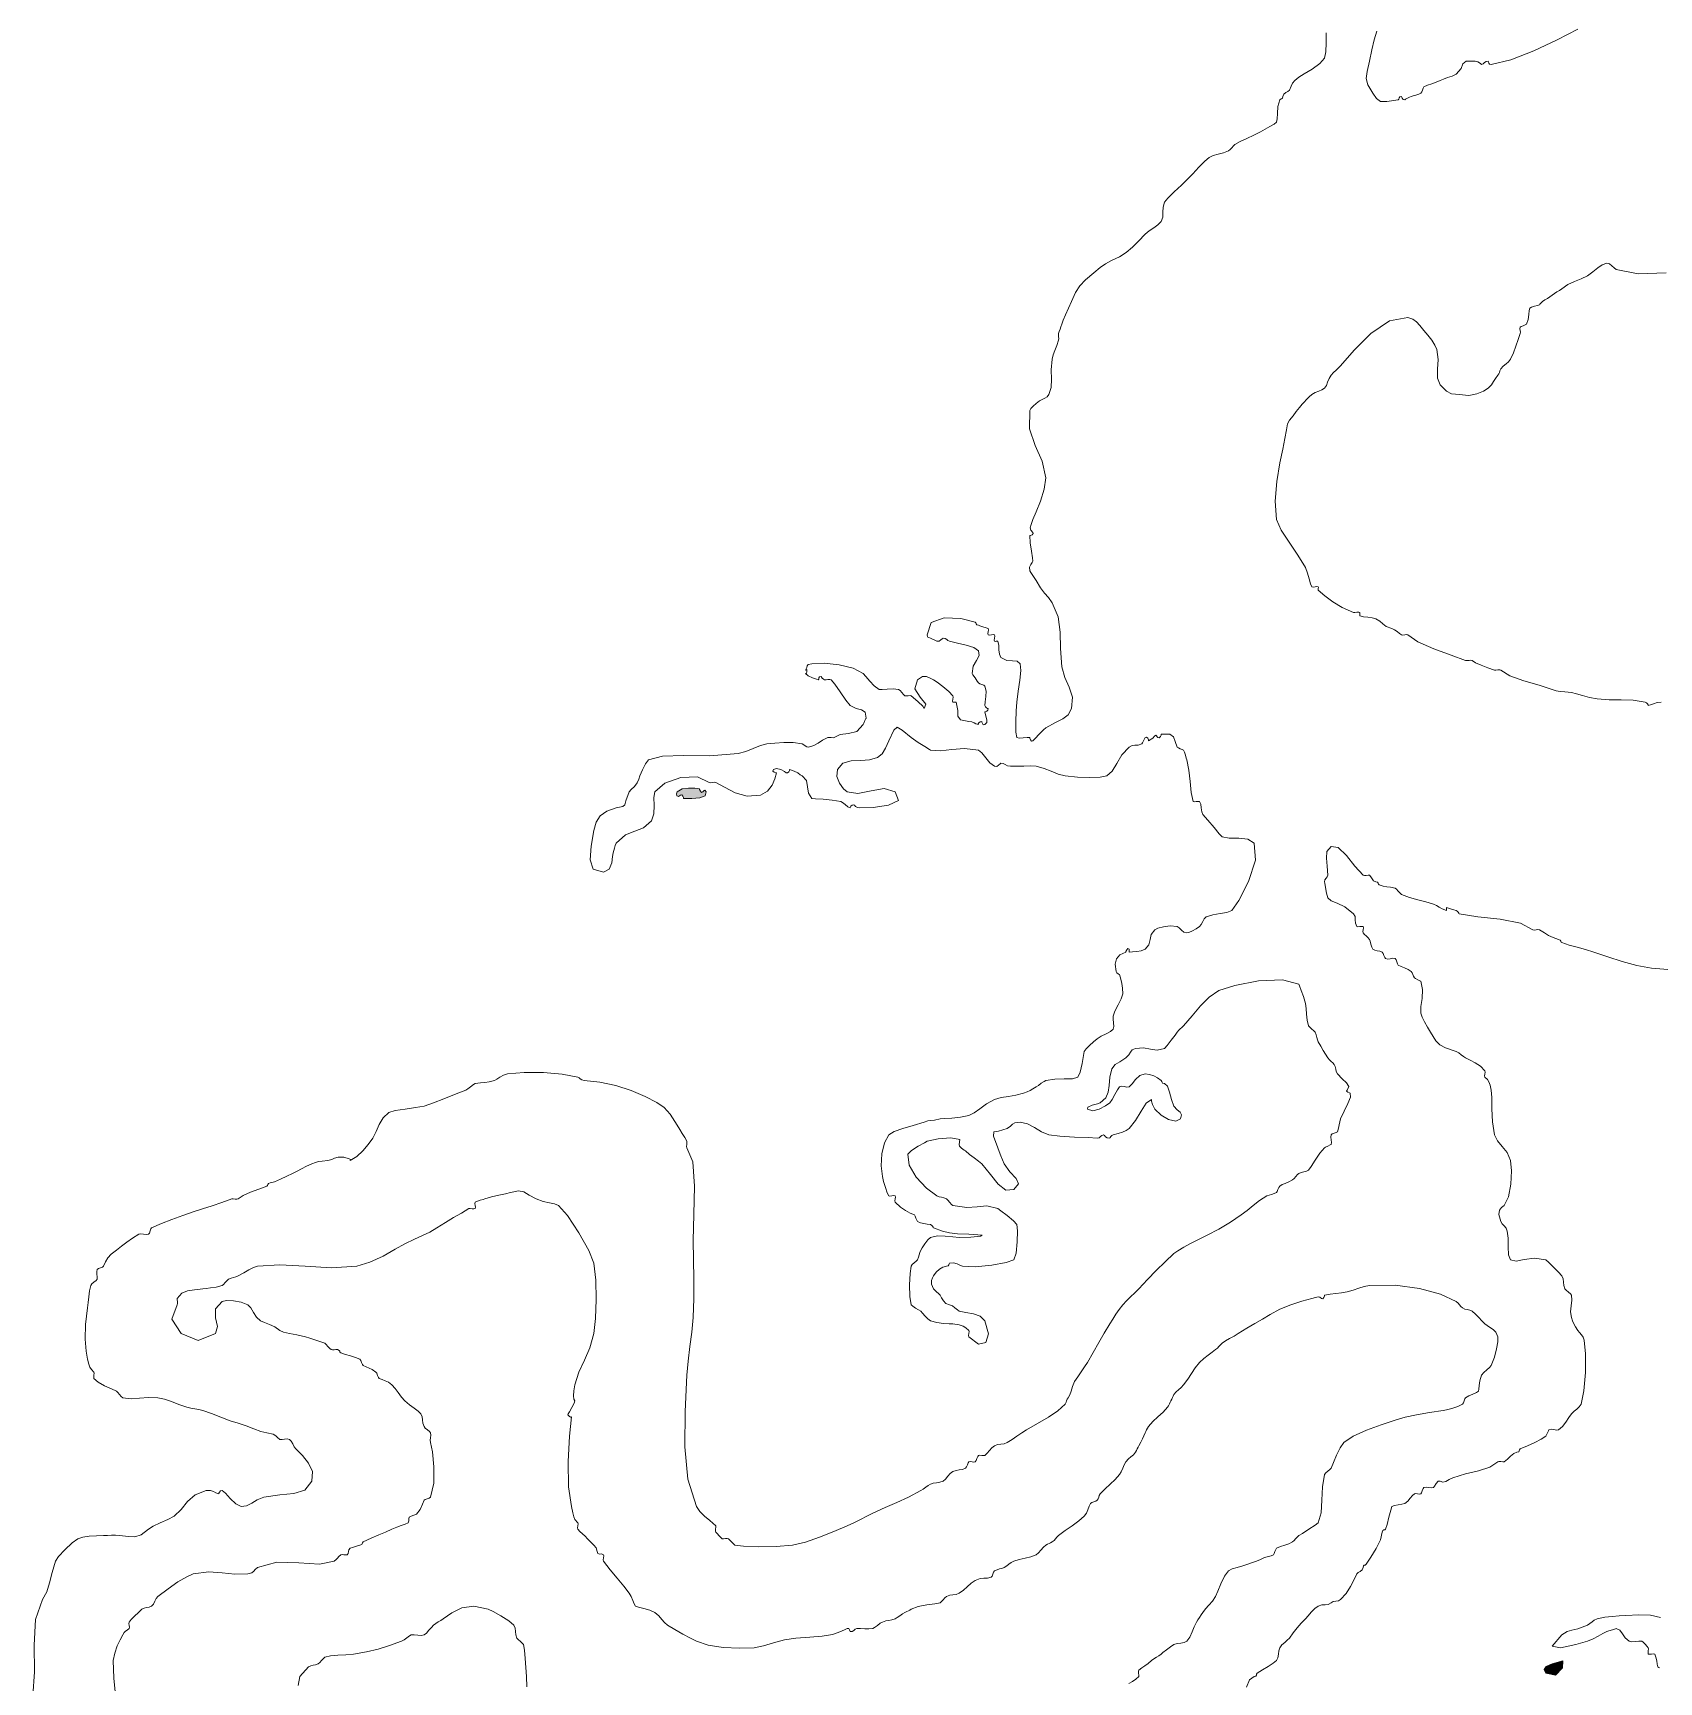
# Model space of a CAD drawing. Header units: inches. Extents: x 18 to 851, y -500 to 848.
# Drawn here: x 589 to 642.8, y 22.9 to 77.4 of the extents above; entities that cross this region are included whole.
import ezdxf

# ---------------------------------------------------------------- set-up
doc = ezdxf.new("R2010")
doc.units = ezdxf.units.IN
doc.header["$MEASUREMENT"] = 0
doc.layers.add('Layer 1', color=7, linetype='Continuous')

msp = doc.modelspace()

# ---------------------------------------------------------------- hatches: boundary and pattern name
at = {"layer": 'Layer 1', "true_color": 0xffffff}
for points in [[(610.325, 52.31), (610.487, 52.409), (610.698, 52.439), (610.907, 52.432), (611.066, 52.416), (611.065, 52.391), (611.09, 52.338), (611.13, 52.297), (611.173, 52.31), (611.213, 52.357), (611.236, 52.374), (611.254, 52.357), (611.278, 52.31), (611.253, 52.182), (611.074, 52.112), (610.812, 52.089), (610.537, 52.098), (610.538, 52.123), (610.514, 52.176), (610.475, 52.217), (610.432, 52.204), (610.363, 52.156), (610.318, 52.184), (610.305, 52.248)], [(639.231, 23.51), (639.586, 23.61), (639.577, 23.377), (639.343, 23.131), (639.02, 23.192), (638.964, 23.322), (639.037, 23.416), (639.154, 23.478)]]:
    msp.add_hatch(color=7, dxfattribs=at).paths.add_polyline_path(points)

# ---------------------------------------------------------------- linework, layer by layer
at = {"layer": 'Layer 1', "lineweight": 0}
for points in [[(589.043, 22.451), (589.096, 23.238), (589.079, 24.123), (589.124, 24.967), (589.361, 25.628), (589.5, 25.887), (589.593, 26.184), (589.677, 26.521), (589.785, 26.898), (589.89, 27.049), (590.098, 27.276), (590.334, 27.501), (590.525, 27.64), (590.688, 27.689), (590.904, 27.721), (591.143, 27.738), (591.373, 27.745), (591.504, 27.748), (591.638, 27.752), (591.771, 27.752), (591.902, 27.745), (592.195, 27.709), (592.412, 27.699), (592.612, 27.765), (592.855, 27.957), (593.014, 28.055), (593.25, 28.16), (593.501, 28.27), (593.702, 28.381), (593.937, 28.608), (594.148, 28.864), (594.4, 29.09), (594.761, 29.228), (594.902, 29.23), (595.002, 29.199), (595.087, 29.154), (595.185, 29.122), (595.18, 29.143), (595.202, 29.182), (595.242, 29.218), (595.29, 29.228), (595.403, 29.139), (595.56, 28.964), (595.739, 28.788), (595.926, 28.698), (596.098, 28.727), (596.268, 28.818), (596.452, 28.929), (596.667, 29.016), (597.194, 29.094), (597.662, 29.129), (598.029, 29.24), (598.255, 29.545), (598.273, 29.86), (598.15, 30.138), (597.948, 30.383), (597.726, 30.604), (597.674, 30.678), (597.624, 30.771), (597.571, 30.861), (597.514, 30.922), (597.443, 30.937), (597.357, 30.925), (597.27, 30.912), (597.196, 30.922), (597.119, 30.979), (597.068, 31.037), (596.976, 31.092), (596.772, 31.134), (596.566, 31.183), (596.335, 31.268), (596.085, 31.364), (595.82, 31.451), (595.559, 31.536), (595.253, 31.65), (594.94, 31.771), (594.655, 31.875), (594.519, 31.91), (594.387, 31.932), (594.256, 31.951), (594.126, 31.98), (593.859, 32.072), (593.614, 32.168), (593.387, 32.25), (593.173, 32.298), (592.861, 32.305), (592.566, 32.277), (592.284, 32.261), (592.008, 32.298), (591.953, 32.336), (591.896, 32.4), (591.843, 32.467), (591.797, 32.51), (591.632, 32.59), (591.41, 32.695), (591.196, 32.814), (591.055, 32.934), (591.048, 32.979), (591.058, 33.043), (591.065, 33.105), (591.055, 33.146), (590.971, 33.224), (590.921, 33.302), (590.885, 33.407), (590.844, 33.568), (590.797, 33.838), (590.769, 34.228), (590.778, 34.711), (590.844, 35.263), (590.865, 35.438), (590.884, 35.63), (590.908, 35.824), (590.949, 36.004), (590.988, 36.055), (591.057, 36.115), (591.125, 36.173), (591.161, 36.216), (591.166, 36.291), (591.155, 36.377), (591.147, 36.462), (591.161, 36.533), (591.202, 36.564), (591.27, 36.59), (591.336, 36.613), (591.373, 36.64), (591.442, 36.788), (591.52, 36.914), (591.629, 37.035), (591.797, 37.169), (591.971, 37.3), (592.144, 37.437), (592.329, 37.572), (592.537, 37.698), (592.61, 37.711), (592.695, 37.699), (592.781, 37.688), (592.855, 37.698), (592.888, 37.738), (592.911, 37.806), (592.935, 37.872), (592.961, 37.91), (593.284, 38.051), (593.633, 38.186), (593.99, 38.314), (594.338, 38.439), (594.643, 38.542), (594.959, 38.641), (595.282, 38.744), (595.608, 38.863), (595.653, 38.865), (595.719, 38.857), (595.782, 38.854), (595.82, 38.863), (595.982, 38.982), (596.228, 39.087), (596.507, 39.186), (596.772, 39.286), (596.794, 39.311), (596.801, 39.345), (596.821, 39.376), (596.879, 39.393), (597.019, 39.432), (597.219, 39.52), (597.434, 39.622), (597.62, 39.71), (597.769, 39.782), (597.917, 39.863), (598.075, 39.946), (598.255, 40.027), (598.376, 40.072), (598.475, 40.096), (598.595, 40.112), (598.784, 40.134), (598.914, 40.167), (599.007, 40.211), (599.121, 40.243), (599.313, 40.239), (599.373, 40.225), (599.462, 40.195), (599.529, 40.162), (599.525, 40.134), (599.744, 40.266), (599.94, 40.454), (600.114, 40.668), (600.267, 40.875), (600.384, 41.087), (600.484, 41.323), (600.608, 41.547), (600.796, 41.722), (601.009, 41.785), (601.336, 41.835), (601.685, 41.881), (601.961, 41.934), (602.273, 42.037), (602.611, 42.17), (602.97, 42.317), (603.338, 42.463), (603.405, 42.503), (603.502, 42.573), (603.596, 42.641), (603.655, 42.675), (603.83, 42.701), (603.973, 42.71), (604.115, 42.728), (604.29, 42.78), (604.365, 42.823), (604.465, 42.888), (604.583, 42.952), (604.714, 42.992), (605.271, 43.042), (605.907, 43.041), (606.528, 42.988), (607.043, 42.887), (607.082, 42.864), (607.124, 42.83), (607.179, 42.798), (607.255, 42.78), (607.77, 42.722), (608.298, 42.607), (608.808, 42.448), (609.267, 42.251), (609.653, 42.053), (609.898, 41.888), (610.093, 41.666), (610.325, 41.298), (610.409, 41.16), (610.493, 41.025), (610.572, 40.896), (610.644, 40.769), (610.647, 40.724), (610.639, 40.658), (610.633, 40.596), (610.644, 40.557), (610.842, 40.086), (610.896, 39.286), (610.877, 38.354), (610.855, 37.486), (610.861, 36.859), (610.872, 36.215), (610.874, 35.571), (610.855, 34.945), (610.811, 34.467), (610.745, 33.984), (610.682, 33.505), (610.644, 33.039), (610.589, 31.842), (610.572, 30.676), (610.672, 29.606), (610.961, 28.698), (611.074, 28.535), (611.227, 28.389), (611.404, 28.238), (611.596, 28.062), (611.604, 28.02), (611.595, 27.955), (611.585, 27.892), (611.596, 27.852), (611.652, 27.8), (611.705, 27.742), (611.756, 27.687), (611.808, 27.64), (611.853, 27.632), (611.916, 27.642), (611.979, 27.65), (612.02, 27.64), (612.06, 27.596), (612.127, 27.525), (612.193, 27.459), (612.231, 27.428), (612.517, 27.392), (613.013, 27.373), (613.596, 27.381), (614.137, 27.428), (614.562, 27.525), (615.027, 27.686), (615.498, 27.875), (615.938, 28.062), (616.159, 28.166), (616.376, 28.278), (616.585, 28.389), (616.784, 28.486), (617.197, 28.671), (617.58, 28.838), (617.962, 29.015), (618.372, 29.228), (618.453, 29.278), (618.539, 29.338), (618.621, 29.396), (618.69, 29.439), (618.781, 29.469), (618.891, 29.485), (619.005, 29.505), (619.113, 29.545), (619.188, 29.609), (619.267, 29.702), (619.347, 29.796), (619.432, 29.863), (619.538, 29.898), (619.645, 29.912), (619.75, 29.928), (619.854, 29.969), (619.884, 30.01), (619.91, 30.078), (619.936, 30.145), (619.961, 30.181), (620.01, 30.187), (620.068, 30.178), (620.127, 30.17), (620.173, 30.181), (620.201, 30.223), (620.228, 30.291), (620.253, 30.356), (620.278, 30.393), (620.328, 30.398), (620.386, 30.391), (620.442, 30.383), (620.49, 30.393), (620.568, 30.46), (620.641, 30.548), (620.718, 30.638), (620.808, 30.71), (620.912, 30.748), (621.018, 30.762), (621.125, 30.776), (621.231, 30.816), (621.388, 30.914), (621.546, 31.024), (621.706, 31.137), (621.866, 31.239), (622.23, 31.445), (622.586, 31.65), (622.9, 31.862), (623.137, 32.087), (623.173, 32.146), (623.189, 32.197), (623.207, 32.246), (623.243, 32.298), (623.296, 32.389), (623.336, 32.516), (623.383, 32.666), (623.455, 32.828), (623.557, 32.991), (623.67, 33.154), (623.781, 33.313), (623.878, 33.463), (624.067, 33.792), (624.25, 34.117), (624.433, 34.434), (624.619, 34.733), (624.718, 34.891), (624.818, 35.054), (624.925, 35.216), (625.043, 35.369), (625.166, 35.502), (625.302, 35.632), (625.44, 35.764), (625.572, 35.898), (625.862, 36.206), (626.153, 36.5), (626.445, 36.783), (626.737, 37.062), (626.862, 37.153), (627.058, 37.27), (627.278, 37.389), (627.479, 37.486), (627.834, 37.662), (628.215, 37.869), (628.599, 38.098), (628.961, 38.334), (629.154, 38.482), (629.353, 38.649), (629.566, 38.816), (629.808, 38.969), (629.876, 38.993), (629.962, 39.015), (630.051, 39.039), (630.125, 39.074), (630.148, 39.111), (630.173, 39.175), (630.199, 39.24), (630.231, 39.286), (630.315, 39.338), (630.414, 39.379), (630.527, 39.427), (630.654, 39.498), (630.708, 39.545), (630.763, 39.606), (630.816, 39.667), (630.866, 39.71), (630.933, 39.734), (631.024, 39.757), (631.116, 39.781), (631.184, 39.815), (631.273, 39.939), (631.399, 40.147), (631.551, 40.375), (631.714, 40.557), (631.747, 40.574), (631.821, 40.612), (631.895, 40.649), (631.926, 40.663), (631.94, 40.733), (631.929, 40.819), (631.916, 40.907), (631.926, 40.98), (631.966, 41.012), (632.033, 41.036), (632.1, 41.06), (632.137, 41.086), (632.177, 41.204), (632.196, 41.312), (632.213, 41.412), (632.243, 41.51), (632.361, 41.759), (632.482, 42.014), (632.563, 42.229), (632.561, 42.357), (632.533, 42.365), (632.479, 42.387), (632.439, 42.42), (632.455, 42.463), (632.514, 42.578), (632.437, 42.697), (632.288, 42.83), (632.137, 42.992), (632.1, 43.07), (632.083, 43.154), (632.066, 43.236), (632.031, 43.31), (631.98, 43.363), (631.927, 43.408), (631.872, 43.456), (631.819, 43.521), (631.74, 43.646), (631.662, 43.773), (631.583, 43.907), (631.502, 44.051), (631.473, 44.123), (631.453, 44.202), (631.431, 44.284), (631.396, 44.369), (631.353, 44.419), (631.285, 44.479), (631.22, 44.537), (631.184, 44.58), (631.136, 44.772), (631.114, 44.972), (631.102, 45.16), (631.078, 45.321), (631.014, 45.547), (630.943, 45.753), (630.888, 45.901), (630.866, 45.957), (630.318, 46.105), (629.527, 46.066), (628.744, 45.92), (628.22, 45.745), (627.902, 45.528), (627.612, 45.243), (627.334, 44.918), (627.055, 44.58), (626.999, 44.525), (626.946, 44.483), (626.895, 44.438), (626.843, 44.369), (626.778, 44.28), (626.646, 44.105), (626.507, 43.931), (626.42, 43.839), (626.185, 43.782), (625.966, 43.815), (625.735, 43.86), (625.467, 43.839), (625.358, 43.788), (625.303, 43.717), (625.25, 43.628), (625.148, 43.521), (624.948, 43.392), (624.795, 43.303), (624.687, 43.165), (624.619, 42.887), (624.595, 42.615), (624.564, 42.396), (624.482, 42.209), (624.302, 42.039), (624.205, 42.009), (624.038, 41.961), (623.896, 41.898), (623.878, 41.827), (624.051, 41.771), (624.269, 41.826), (624.477, 41.936), (624.619, 42.039), (624.699, 42.148), (624.784, 42.312), (624.867, 42.47), (624.938, 42.568), (625.003, 42.585), (625.092, 42.574), (625.184, 42.561), (625.255, 42.568), (625.357, 42.663), (625.469, 42.808), (625.605, 42.938), (625.784, 42.992), (625.928, 42.975), (626.066, 42.932), (626.196, 42.866), (626.313, 42.78), (626.338, 42.743), (626.343, 42.711), (626.359, 42.687), (626.42, 42.675), (626.518, 42.591), (626.585, 42.396), (626.65, 42.154), (626.737, 41.934), (626.838, 41.812), (626.937, 41.727), (626.988, 41.638), (626.949, 41.51), (626.794, 41.436), (626.56, 41.487), (626.308, 41.63), (626.102, 41.827), (626.08, 41.874), (626.03, 41.982), (625.99, 42.094), (625.996, 42.146), (625.819, 42.031), (625.651, 41.769), (625.47, 41.456), (625.255, 41.192), (625.152, 41.121), (625.033, 41.068), (624.893, 41.023), (624.726, 40.98), (624.683, 40.957), (624.647, 40.922), (624.625, 40.89), (624.619, 40.875), (624.529, 40.883), (624.476, 40.92), (624.441, 40.96), (624.408, 40.98), (624.354, 40.965), (624.31, 40.926), (624.263, 40.888), (624.196, 40.875), (623.907, 40.889), (623.451, 40.906), (622.97, 40.935), (622.607, 40.98), (622.359, 41.08), (622.127, 41.223), (621.896, 41.35), (621.654, 41.404), (621.482, 41.383), (621.397, 41.332), (621.336, 41.264), (621.231, 41.192), (620.942, 41.107), (620.79, 41.076), (620.778, 40.943), (620.914, 40.557), (620.961, 40.428), (621.014, 40.289), (621.069, 40.152), (621.125, 40.027), (621.319, 39.757), (621.521, 39.545), (621.604, 39.362), (621.443, 39.181), (621.178, 39.155), (620.934, 39.353), (620.68, 39.676), (620.384, 40.027), (620.276, 40.117), (620.134, 40.221), (619.984, 40.333), (619.854, 40.451), (619.806, 40.481), (619.718, 40.538), (619.646, 40.604), (619.643, 40.663), (619.658, 40.828), (619.364, 40.88), (618.945, 40.85), (618.584, 40.769), (618.49, 40.72), (618.281, 40.604), (618.064, 40.464), (617.949, 40.346), (617.984, 39.976), (618.225, 39.58), (618.566, 39.225), (618.902, 38.969), (618.975, 38.937), (619.053, 38.918), (619.134, 38.898), (619.22, 38.863), (619.268, 38.82), (619.33, 38.752), (619.391, 38.686), (619.432, 38.651), (619.889, 38.58), (620.234, 38.608), (620.55, 38.633), (620.914, 38.545), (621.017, 38.474), (621.225, 38.316), (621.437, 38.142), (621.549, 38.016), (621.567, 37.808), (621.559, 37.445), (621.519, 37.078), (621.443, 36.852), (621.195, 36.762), (620.714, 36.677), (620.174, 36.626), (619.749, 36.64), (619.667, 36.672), (619.569, 36.723), (619.456, 36.758), (619.325, 36.745), (619.308, 36.724), (619.298, 36.689), (619.275, 36.656), (619.22, 36.64), (619.102, 36.609), (618.988, 36.54), (618.885, 36.44), (618.796, 36.322), (618.757, 36.256), (618.727, 36.166), (618.731, 36.048), (618.796, 35.898), (618.842, 35.842), (618.896, 35.79), (618.955, 35.74), (619.008, 35.687), (619.062, 35.602), (619.121, 35.499), (619.203, 35.41), (619.325, 35.369), (619.415, 35.336), (619.502, 35.269), (619.58, 35.198), (619.643, 35.157), (619.863, 35.114), (620.11, 35.074), (620.336, 34.996), (620.49, 34.84), (620.606, 34.404), (620.519, 34.125), (620.284, 34.069), (619.961, 34.311), (619.953, 34.354), (619.963, 34.418), (619.972, 34.481), (619.961, 34.521), (619.858, 34.606), (619.768, 34.662), (619.642, 34.701), (619.432, 34.733), (619.306, 34.74), (619.118, 34.751), (618.902, 34.779), (618.69, 34.84), (618.607, 34.899), (618.517, 34.996), (618.433, 35.094), (618.372, 35.157), (618.302, 35.201), (618.201, 35.258), (618.107, 35.317), (618.055, 35.369), (618.005, 35.644), (617.999, 36.026), (618.021, 36.398), (618.055, 36.64), (618.091, 36.694), (618.156, 36.751), (618.224, 36.806), (618.267, 36.852), (618.301, 36.938), (618.318, 37.017), (618.336, 37.093), (618.372, 37.169), (618.419, 37.246), (618.504, 37.379), (618.603, 37.514), (618.69, 37.592), (618.92, 37.643), (619.18, 37.637), (619.434, 37.608), (619.643, 37.592), (620.022, 37.604), (620.348, 37.633), (620.4, 37.667), (619.961, 37.698), (619.586, 37.715), (619.324, 37.744), (619.09, 37.804), (618.796, 37.91), (618.778, 37.929), (618.763, 37.96), (618.738, 37.992), (618.69, 38.016), (618.583, 38.036), (618.473, 38.054), (618.366, 38.078), (618.267, 38.122), (618.237, 38.164), (618.211, 38.231), (618.188, 38.298), (618.161, 38.334), (618.021, 38.396), (617.864, 38.477), (617.697, 38.591), (617.525, 38.757), (617.516, 38.802), (617.526, 38.864), (617.536, 38.926), (617.525, 38.969), (617.482, 38.979), (617.418, 38.968), (617.354, 38.958), (617.313, 38.969), (617.264, 39.068), (617.202, 39.244), (617.144, 39.44), (617.102, 39.604), (617.063, 39.96), (617.088, 40.354), (617.173, 40.716), (617.313, 40.98), (617.492, 41.091), (617.78, 41.187), (618.126, 41.285), (618.479, 41.404), (618.603, 41.441), (618.705, 41.453), (618.826, 41.467), (619.008, 41.51), (619.147, 41.524), (619.396, 41.536), (619.688, 41.562), (619.961, 41.616), (620.131, 41.704), (620.319, 41.844), (620.539, 42.002), (620.808, 42.146), (621.032, 42.213), (621.271, 42.253), (621.516, 42.292), (621.761, 42.357), (621.884, 42.405), (621.981, 42.452), (622.075, 42.504), (622.185, 42.568), (622.257, 42.616), (622.353, 42.685), (622.443, 42.747), (622.502, 42.78), (622.798, 42.825), (623.108, 42.828), (623.38, 42.834), (623.561, 42.887), (623.641, 43.055), (623.706, 43.336), (623.751, 43.605), (623.772, 43.733), (623.84, 43.825), (623.949, 43.938), (624.076, 44.054), (624.196, 44.157), (624.336, 44.246), (624.493, 44.321), (624.635, 44.394), (624.726, 44.475), (624.746, 44.562), (624.74, 44.68), (624.727, 44.801), (624.726, 44.898), (624.785, 45.072), (624.891, 45.277), (624.992, 45.479), (625.043, 45.64), (625.04, 45.824), (625.016, 45.98), (624.978, 46.126), (624.938, 46.274), (624.923, 46.283), (624.89, 46.306), (624.854, 46.339), (624.831, 46.381), (624.797, 46.624), (624.836, 46.802), (624.952, 46.928), (625.148, 47.016), (625.151, 47.041), (625.175, 47.095), (625.211, 47.136), (625.255, 47.121), (625.256, 47.103), (625.256, 47.066), (625.255, 47.031), (625.255, 47.016), (625.371, 47.029), (625.509, 47.039), (625.651, 47.064), (625.784, 47.121), (625.903, 47.264), (625.947, 47.434), (625.988, 47.606), (626.102, 47.757), (626.203, 47.805), (626.387, 47.857), (626.613, 47.887), (626.843, 47.863), (626.912, 47.817), (626.985, 47.743), (627.066, 47.676), (627.16, 47.651), (627.228, 47.672), (627.344, 47.721), (627.475, 47.788), (627.584, 47.863), (627.637, 47.934), (627.688, 48.029), (627.739, 48.122), (627.796, 48.181), (628.017, 48.255), (628.264, 48.294), (628.488, 48.329), (628.643, 48.393), (628.876, 48.725), (629.199, 49.355), (629.43, 50.061), (629.384, 50.615), (629.18, 50.751), (628.876, 50.784), (628.562, 50.787), (628.325, 50.827), (628.232, 50.926), (628.059, 51.135), (627.859, 51.376), (627.689, 51.568), (627.654, 51.656), (627.639, 51.783), (627.623, 51.908), (627.584, 51.992), (627.542, 51.997), (627.474, 51.99), (627.406, 51.984), (627.372, 51.992), (627.301, 52.29), (627.266, 52.656), (627.231, 53.035), (627.16, 53.368), (627.144, 53.428), (627.117, 53.522), (627.086, 53.619), (627.055, 53.687), (627.011, 53.716), (626.945, 53.739), (626.882, 53.763), (626.843, 53.792), (626.772, 53.979), (626.726, 54.132), (626.604, 54.222), (626.313, 54.216), (626.312, 54.19), (626.289, 54.138), (626.251, 54.097), (626.208, 54.109), (626.137, 54.181), (626.097, 54.158), (626.033, 54.085), (625.89, 54.004), (625.899, 54.034), (625.871, 54.082), (625.825, 54.117), (625.784, 54.109), (625.763, 54.068), (625.731, 53.999), (625.7, 53.932), (625.678, 53.898), (625.555, 53.861), (625.448, 53.853), (625.352, 53.84), (625.255, 53.792), (625.016, 53.533), (624.849, 53.248), (624.699, 52.996), (624.514, 52.839), (624.303, 52.8), (623.96, 52.786), (623.551, 52.799), (623.137, 52.839), (622.91, 52.898), (622.683, 52.994), (622.444, 53.09), (622.185, 53.157), (621.998, 53.17), (621.779, 53.167), (621.552, 53.159), (621.337, 53.157), (621.237, 53.177), (621.164, 53.216), (621.099, 53.252), (621.02, 53.263), (620.99, 53.239), (620.943, 53.192), (620.882, 53.155), (620.808, 53.157), (620.655, 53.271), (620.518, 53.439), (620.393, 53.6), (620.278, 53.687), (619.812, 53.743), (619.396, 53.711), (619.024, 53.666), (618.69, 53.687), (618.66, 53.713), (618.509, 53.807), (618.29, 53.945), (618.055, 54.109), (617.753, 54.356), (617.593, 54.451), (617.479, 54.35), (617.313, 54.004), (617.205, 53.758), (617.099, 53.572), (616.941, 53.443), (616.679, 53.368), (616.387, 53.351), (616.072, 53.336), (615.796, 53.256), (615.619, 53.051), (615.604, 52.821), (615.687, 52.6), (615.814, 52.418), (615.938, 52.31), (616.297, 52.259), (616.728, 52.351), (617.16, 52.422), (617.525, 52.31), (617.633, 52.032), (617.307, 51.869), (616.799, 51.794), (616.36, 51.78), (616.278, 51.799), (616.219, 51.834), (616.177, 51.87), (616.148, 51.887), (616.101, 51.873), (616.061, 51.838), (616.037, 51.801), (616.043, 51.78), (615.959, 51.822), (615.869, 51.89), (615.787, 51.956), (615.726, 51.992), (615.448, 52.04), (615.143, 52.067), (614.89, 52.084), (614.772, 52.098), (614.659, 52.266), (614.633, 52.48), (614.597, 52.689), (614.455, 52.839), (614.391, 52.879), (614.307, 52.936), (614.19, 52.997), (614.031, 53.051), (614.039, 53.021), (614.011, 52.973), (613.967, 52.937), (613.926, 52.945), (613.866, 52.988), (613.747, 53.049), (613.611, 53.084), (613.502, 53.051), (613.488, 53.002), (613.527, 52.966), (613.58, 52.945), (613.607, 52.945), (613.553, 52.747), (613.46, 52.529), (613.309, 52.335), (613.078, 52.204), (612.636, 52.167), (612.237, 52.283), (611.889, 52.466), (611.596, 52.627), (611.55, 52.631), (611.485, 52.623), (611.423, 52.616), (611.385, 52.627), (610.996, 52.812), (610.449, 52.788), (609.921, 52.604), (609.584, 52.31), (609.556, 52.131), (609.562, 51.867), (609.553, 51.587), (609.479, 51.356), (609.217, 51.12), (608.922, 51.012), (608.613, 50.891), (608.313, 50.615), (608.276, 50.541), (608.254, 50.457), (608.234, 50.373), (608.208, 50.298), (608.193, 50.177), (608.164, 49.967), (608.078, 49.764), (607.891, 49.663), (607.554, 49.758), (607.447, 50.064), (607.482, 50.514), (607.572, 51.039), (607.647, 51.313), (607.784, 51.523), (608, 51.677), (608.313, 51.78), (608.532, 51.829), (608.6, 51.883), (608.631, 52.018), (608.737, 52.31), (608.806, 52.395), (608.91, 52.493), (609.008, 52.606), (609.055, 52.733), (609.091, 52.838), (609.175, 53.037), (609.279, 53.244), (609.373, 53.368), (609.836, 53.497), (610.538, 53.512), (611.399, 53.508), (612.337, 53.58), (612.594, 53.647), (612.84, 53.747), (613.072, 53.843), (613.29, 53.898), (613.549, 53.926), (613.848, 53.943), (614.159, 53.939), (614.455, 53.898), (614.507, 53.872), (614.553, 53.834), (614.603, 53.801), (614.667, 53.792), (614.838, 53.841), (614.979, 53.922), (615.122, 54.018), (615.302, 54.109), (615.348, 54.111), (615.413, 54.104), (615.477, 54.1), (615.514, 54.109), (615.711, 54.208), (615.982, 54.239), (616.257, 54.312), (616.467, 54.533), (616.487, 54.581), (616.523, 54.666), (616.559, 54.737), (616.572, 54.745), (616.537, 54.949), (616.415, 55.023), (616.238, 55.064), (616.043, 55.169), (615.896, 55.345), (615.709, 55.614), (615.529, 55.872), (615.408, 56.016), (615.364, 56.026), (615.306, 56.021), (615.245, 56.015), (615.196, 56.016), (615.153, 56.039), (615.119, 56.074), (615.097, 56.107), (615.09, 56.121), (615.026, 56.113), (615.007, 56.078), (615.002, 56.038), (614.984, 56.016), (614.927, 56.033), (614.795, 56.08), (614.651, 56.148), (614.561, 56.228), (614.594, 56.221), (614.613, 56.287), (614.606, 56.351), (614.561, 56.333), (614.609, 56.42), (614.621, 56.477), (614.654, 56.516), (614.772, 56.545), (615.178, 56.562), (615.672, 56.514), (616.14, 56.401), (616.467, 56.228), (616.562, 56.119), (616.684, 55.967), (616.83, 55.812), (616.996, 55.698), (617.096, 55.692), (617.265, 55.705), (617.458, 55.715), (617.631, 55.698), (617.686, 55.662), (617.743, 55.597), (617.797, 55.529), (617.843, 55.486), (617.889, 55.481), (617.953, 55.49), (618.016, 55.497), (618.055, 55.486), (618.124, 55.43), (618.283, 55.288), (618.435, 55.141), (618.479, 55.062), (618.537, 55.213), (618.352, 55.438), (618.176, 55.715), (618.267, 56.016), (618.424, 56.119), (618.561, 56.124), (618.683, 56.074), (618.796, 56.016), (618.912, 55.94), (619.102, 55.797), (619.297, 55.63), (619.432, 55.486), (619.438, 55.441), (619.429, 55.377), (619.421, 55.314), (619.432, 55.274), (619.452, 55.272), (619.486, 55.275), (619.521, 55.278), (619.537, 55.274), (619.597, 55), (619.601, 54.812), (619.679, 54.695), (619.961, 54.639), (620.062, 54.621), (620.132, 54.591), (620.194, 54.558), (620.278, 54.533), (620.271, 54.555), (620.295, 54.594), (620.336, 54.629), (620.384, 54.639), (620.393, 54.614), (620.406, 54.566), (620.436, 54.528), (620.49, 54.533), (620.554, 54.603), (620.551, 54.697), (620.518, 54.815), (620.49, 54.957), (620.51, 54.956), (620.549, 54.976), (620.586, 55.012), (620.596, 55.062), (620.58, 55.072), (620.546, 55.09), (620.511, 55.121), (620.49, 55.169), (620.496, 55.292), (620.519, 55.459), (620.527, 55.639), (620.49, 55.804), (620.45, 55.839), (620.386, 55.86), (620.321, 55.881), (620.278, 55.91), (620.235, 55.975), (620.164, 56.082), (620.096, 56.183), (620.066, 56.228), (620.102, 56.465), (620.21, 56.655), (620.3, 56.817), (620.278, 56.969), (620.123, 57.078), (619.874, 57.162), (619.589, 57.229), (619.325, 57.286), (619.271, 57.312), (619.228, 57.35), (619.179, 57.381), (619.113, 57.393), (619.083, 57.372), (619.038, 57.33), (618.978, 57.293), (618.902, 57.286), (618.879, 57.3), (618.815, 57.332), (618.742, 57.368), (618.69, 57.393), (618.639, 57.409), (618.61, 57.419), (618.595, 57.442), (618.584, 57.498), (618.715, 57.904), (619.146, 58.06), (619.695, 58.041), (620.173, 57.922), (620.191, 57.899), (620.201, 57.864), (620.223, 57.832), (620.278, 57.815), (620.322, 57.802), (620.427, 57.77), (620.536, 57.734), (620.596, 57.71), (620.606, 57.669), (620.597, 57.605), (620.587, 57.541), (620.596, 57.498), (620.639, 57.488), (620.703, 57.499), (620.767, 57.509), (620.808, 57.498), (620.815, 57.454), (620.806, 57.39), (620.797, 57.326), (620.808, 57.286), (620.829, 57.283), (620.863, 57.287), (620.896, 57.29), (620.914, 57.286), (620.947, 57.151), (620.954, 57.001), (620.968, 56.861), (621.02, 56.757), (621.217, 56.651), (621.404, 56.64), (621.558, 56.633), (621.654, 56.545), (621.678, 56.319), (621.646, 55.999), (621.592, 55.635), (621.549, 55.274), (621.528, 54.989), (621.51, 54.621), (621.51, 54.289), (621.549, 54.109), (621.626, 54.091), (621.752, 54.095), (621.882, 54.106), (621.973, 54.109), (621.973, 54.084), (621.996, 54.031), (622.035, 53.991), (622.078, 54.004), (622.147, 54.077), (622.286, 54.218), (622.427, 54.357), (622.502, 54.428), (622.825, 54.601), (623.067, 54.722), (623.238, 54.854), (623.349, 55.062), (623.38, 55.438), (623.279, 55.771), (623.135, 56.096), (623.031, 56.439), (622.983, 57.047), (622.973, 57.594), (622.912, 58.092), (622.714, 58.557), (622.588, 58.729), (622.461, 58.882), (622.328, 59.058), (622.185, 59.298), (622.141, 59.365), (622.071, 59.461), (622.006, 59.555), (621.973, 59.615), (621.968, 59.737), (622.006, 59.827), (622.055, 59.891), (622.078, 59.934), (622.062, 60.045), (622.026, 60.269), (621.99, 60.536), (621.973, 60.78), (621.998, 60.777), (622.051, 60.803), (622.09, 60.843), (622.078, 60.886), (622.007, 60.961), (621.988, 61.04), (622.015, 61.148), (622.078, 61.31), (622.186, 61.561), (622.327, 61.914), (622.451, 62.31), (622.502, 62.687), (622.385, 63.233), (622.15, 63.758), (621.961, 64.303), (621.973, 64.909), (622.012, 64.975), (622.09, 65.06), (622.189, 65.148), (622.29, 65.228), (622.378, 65.276), (622.466, 65.314), (622.544, 65.362), (622.607, 65.439), (622.678, 65.676), (622.688, 65.949), (622.684, 66.26), (622.714, 66.604), (622.751, 66.75), (622.805, 66.898), (622.866, 67.059), (622.926, 67.239), (622.932, 67.291), (622.927, 67.345), (622.922, 67.399), (622.926, 67.451), (622.947, 67.521), (622.975, 67.594), (623.003, 67.675), (623.031, 67.769), (623.076, 67.891), (623.157, 68.075), (623.254, 68.292), (623.349, 68.51), (623.486, 68.808), (623.629, 69.026), (623.817, 69.225), (624.09, 69.463), (624.296, 69.631), (624.473, 69.753), (624.669, 69.863), (624.938, 69.992), (625.158, 70.127), (625.362, 70.304), (625.566, 70.511), (625.784, 70.733), (625.919, 70.845), (626.068, 70.947), (626.208, 71.049), (626.313, 71.156), (626.363, 71.295), (626.37, 71.46), (626.376, 71.632), (626.42, 71.792), (626.532, 71.924), (626.747, 72.136), (626.982, 72.361), (627.16, 72.533), (627.356, 72.736), (627.562, 72.951), (627.751, 73.144), (627.901, 73.274), (628.033, 73.336), (628.194, 73.377), (628.368, 73.42), (628.537, 73.486), (628.593, 73.53), (628.646, 73.592), (628.699, 73.653), (628.749, 73.697), (628.926, 73.794), (629.141, 73.895), (629.371, 74.004), (629.596, 74.121), (629.747, 74.204), (629.907, 74.29), (630.044, 74.371), (630.125, 74.438), (630.147, 74.545), (630.153, 74.729), (630.171, 74.953), (630.231, 75.18), (630.256, 75.2), (630.29, 75.208), (630.32, 75.229), (630.337, 75.286), (630.368, 75.365), (630.433, 75.414), (630.502, 75.451), (630.549, 75.498), (630.604, 75.625), (630.655, 75.721), (630.732, 75.811), (630.866, 75.921), (631.042, 76.032), (631.299, 76.192), (631.552, 76.375), (631.714, 76.557), (631.757, 76.764), (631.761, 77.057), (631.768, 77.391)], [(633.433, 77.445), (633.354, 77.156), (633.276, 76.832), (633.195, 76.451), (633.122, 76.115), (633.091, 75.882), (633.139, 75.668), (633.302, 75.392), (633.43, 75.214), (633.56, 75.125), (633.771, 75.115), (634.148, 75.18), (634.161, 75.202), (634.171, 75.243), (634.197, 75.279), (634.255, 75.286), (634.268, 75.265), (634.277, 75.225), (634.303, 75.188), (634.36, 75.18), (634.381, 75.193), (634.446, 75.227), (634.521, 75.264), (634.572, 75.286), (634.633, 75.304), (634.727, 75.329), (634.821, 75.359), (634.89, 75.392), (634.921, 75.436), (634.944, 75.5), (634.967, 75.562), (634.996, 75.604), (635.116, 75.662), (635.254, 75.709), (635.396, 75.756), (635.525, 75.815), (635.635, 75.862), (635.777, 75.908), (635.927, 75.961), (636.055, 76.027), (636.222, 76.212), (636.28, 76.362), (636.385, 76.451), (636.689, 76.451), (636.77, 76.429), (636.828, 76.394), (636.87, 76.361), (636.901, 76.345), (636.954, 76.361), (637, 76.404), (637.049, 76.444), (637.113, 76.451), (637.129, 76.43), (637.139, 76.392), (637.161, 76.356), (637.219, 76.345), (637.869, 76.493), (638.625, 76.792), (639.393, 77.158), (640.078, 77.51)], [(642.994, 69.462), (642.07, 69.429), (641.349, 69.568), (641.281, 69.62), (641.206, 69.694), (641.123, 69.759), (641.031, 69.78), (640.881, 69.729), (640.735, 69.622), (640.578, 69.489), (640.396, 69.356), (640.193, 69.258), (639.967, 69.171), (639.743, 69.071), (639.549, 68.934), (639.474, 68.876), (639.39, 68.827), (639.306, 68.778), (639.231, 68.722), (639.156, 68.664), (639.071, 68.615), (638.987, 68.566), (638.913, 68.51), (638.892, 68.488), (638.857, 68.453), (638.825, 68.42), (638.808, 68.403), (638.746, 68.381), (638.646, 68.354), (638.546, 68.326), (638.49, 68.298), (638.469, 68.217), (638.455, 68.079), (638.433, 67.919), (638.384, 67.769), (638.343, 67.738), (638.275, 67.713), (638.209, 67.688), (638.172, 67.662), (638.164, 67.612), (638.172, 67.557), (638.179, 67.501), (638.172, 67.451), (638.102, 67.258), (638.03, 67.038), (637.95, 66.813), (637.854, 66.604), (637.79, 66.523), (637.706, 66.453), (637.617, 66.38), (637.537, 66.286), (637.501, 66.217), (637.487, 66.17), (637.473, 66.128), (637.431, 66.074), (637.353, 65.972), (637.295, 65.867), (637.226, 65.76), (637.113, 65.65), (636.962, 65.553), (636.744, 65.46), (636.473, 65.41), (636.16, 65.439), (636.041, 65.451), (635.908, 65.467), (635.742, 65.549), (635.525, 65.757), (635.438, 65.985), (635.443, 66.273), (635.464, 66.594), (635.419, 66.922), (635.352, 67.072), (635.25, 67.233), (635.127, 67.396), (634.996, 67.557), (634.862, 67.718), (634.746, 67.842), (634.623, 67.93), (634.467, 67.98), (633.856, 67.872), (633.245, 67.459), (632.688, 66.909), (632.243, 66.392), (632.175, 66.32), (632.094, 66.246), (632.009, 66.166), (631.926, 66.074), (631.858, 65.964), (631.812, 65.847), (631.771, 65.738), (631.714, 65.65), (631.626, 65.59), (631.521, 65.551), (631.405, 65.509), (631.29, 65.439), (631.204, 65.363), (631.117, 65.275), (631.037, 65.189), (630.973, 65.121), (630.879, 65.011), (630.778, 64.876), (630.669, 64.731), (630.549, 64.592), (630.492, 64.474), (630.45, 64.271), (630.404, 63.989), (630.337, 63.639), (630.238, 63.18), (630.134, 62.57), (630.078, 61.912), (630.125, 61.31), (630.275, 60.962), (630.538, 60.559), (630.832, 60.134), (631.078, 59.722), (631.149, 59.536), (631.201, 59.349), (631.244, 59.188), (631.29, 59.086), (631.331, 59.076), (631.396, 59.086), (631.461, 59.096), (631.502, 59.086), (631.506, 59.063), (631.501, 59.032), (631.496, 59.001), (631.502, 58.98), (631.723, 58.787), (631.985, 58.595), (632.298, 58.409), (632.666, 58.239), (632.712, 58.236), (632.777, 58.244), (632.84, 58.249), (632.878, 58.239), (632.881, 58.219), (632.877, 58.184), (632.875, 58.15), (632.878, 58.133), (633.001, 58.1), (633.139, 58.083), (633.279, 58.065), (633.407, 58.027), (633.537, 57.947), (633.634, 57.861), (633.75, 57.779), (633.938, 57.71), (634.027, 57.669), (634.11, 57.607), (634.186, 57.544), (634.255, 57.498), (634.3, 57.494), (634.365, 57.503), (634.428, 57.509), (634.467, 57.498), (634.797, 57.268), (635.321, 57.038), (635.895, 56.826), (636.372, 56.65), (636.418, 56.648), (636.483, 56.656), (636.547, 56.66), (636.584, 56.65), (636.695, 56.575), (636.885, 56.496), (637.108, 56.414), (637.325, 56.333), (637.371, 56.331), (637.437, 56.339), (637.499, 56.344), (637.537, 56.333), (637.827, 56.148), (638.29, 55.986), (638.8, 55.839), (639.231, 55.698), (639.365, 55.654), (639.49, 55.634), (639.644, 55.619), (639.866, 55.592), (640.033, 55.554), (640.235, 55.492), (640.465, 55.428), (640.713, 55.381), (641.117, 55.354), (641.514, 55.352), (641.907, 55.337), (642.302, 55.274), (642.345, 55.252), (642.379, 55.216), (642.401, 55.183), (642.407, 55.169), (642.482, 55.184), (642.582, 55.226), (642.7, 55.266), (642.831, 55.274)], [(610.325, 52.31), (610.487, 52.409), (610.698, 52.439), (610.907, 52.432), (611.066, 52.416), (611.065, 52.391), (611.09, 52.338), (611.13, 52.297), (611.173, 52.31), (611.213, 52.357), (611.236, 52.374), (611.254, 52.357), (611.278, 52.31), (611.253, 52.182), (611.074, 52.112), (610.812, 52.089), (610.537, 52.098), (610.538, 52.123), (610.514, 52.176), (610.475, 52.217), (610.432, 52.204), (610.363, 52.156), (610.318, 52.184), (610.305, 52.248), (610.325, 52.31), (610.325, 52.31)], [(643.326, 46.421), (642.514, 46.486), (642.032, 46.576), (641.546, 46.706), (641.066, 46.859), (640.607, 47.016), (640.329, 47.102), (640.057, 47.177), (639.794, 47.25), (639.549, 47.333), (639.531, 47.352), (639.516, 47.383), (639.49, 47.416), (639.442, 47.439), (639.259, 47.499), (639.113, 47.572), (638.974, 47.658), (638.808, 47.757), (638.762, 47.762), (638.697, 47.753), (638.635, 47.746), (638.596, 47.757), (638.18, 47.976), (637.514, 48.103), (636.779, 48.189), (636.16, 48.286), (636.152, 48.301), (636.13, 48.334), (636.097, 48.369), (636.055, 48.393), (635.981, 48.415), (635.875, 48.45), (635.778, 48.483), (635.737, 48.498), (635.735, 48.479), (635.735, 48.443), (635.736, 48.408), (635.737, 48.393), (635.597, 48.446), (635.498, 48.504), (635.413, 48.56), (635.313, 48.604), (635.057, 48.677), (634.79, 48.747), (634.521, 48.824), (634.255, 48.922), (634.205, 48.962), (634.144, 49.031), (634.085, 49.098), (634.043, 49.133), (633.893, 49.165), (633.767, 49.177), (633.646, 49.193), (633.514, 49.239), (633.492, 49.266), (633.484, 49.299), (633.465, 49.329), (633.407, 49.345), (633.328, 49.376), (633.279, 49.44), (633.242, 49.51), (633.195, 49.557), (633.148, 49.561), (633.087, 49.553), (633.027, 49.546), (632.984, 49.557), (632.716, 49.854), (632.436, 50.209), (632.165, 50.477), (631.926, 50.51), (631.79, 50.348), (631.77, 50.127), (631.801, 49.86), (631.819, 49.557), (631.801, 49.502), (631.761, 49.458), (631.725, 49.411), (631.714, 49.345), (631.719, 49.297), (631.737, 49.148), (631.771, 48.966), (631.819, 48.815), (631.932, 48.717), (632.127, 48.637), (632.379, 48.514), (632.666, 48.286), (632.717, 48.193), (632.727, 48.089), (632.732, 47.978), (632.772, 47.863), (632.811, 47.853), (632.875, 47.861), (632.941, 47.87), (632.984, 47.863), (632.995, 47.821), (632.987, 47.76), (632.978, 47.697), (632.984, 47.651), (633.03, 47.599), (633.087, 47.554), (633.145, 47.506), (633.195, 47.439), (633.217, 47.376), (633.242, 47.279), (633.271, 47.183), (633.302, 47.121), (633.372, 47.08), (633.454, 47.065), (633.538, 47.053), (633.619, 47.016), (633.648, 46.973), (633.673, 46.906), (633.697, 46.842), (633.726, 46.804), (633.797, 46.79), (633.883, 46.802), (633.969, 46.814), (634.043, 46.804), (634.078, 46.764), (634.1, 46.7), (634.12, 46.636), (634.148, 46.592), (634.24, 46.545), (634.357, 46.498), (634.477, 46.445), (634.572, 46.381), (634.605, 46.333), (634.627, 46.277), (634.647, 46.22), (634.678, 46.169), (634.716, 46.146), (634.789, 46.108), (634.86, 46.074), (634.89, 46.062), (634.949, 45.781), (634.931, 45.49), (634.892, 45.222), (634.89, 45.004), (634.934, 44.872), (635.011, 44.711), (635.107, 44.538), (635.207, 44.369), (635.382, 44.092), (635.516, 43.951), (635.707, 43.86), (636.055, 43.733), (636.144, 43.688), (636.225, 43.63), (636.301, 43.57), (636.372, 43.521), (636.521, 43.448), (636.691, 43.363), (636.861, 43.252), (637.008, 43.098), (637.014, 43.053), (637.005, 42.988), (636.997, 42.926), (637.008, 42.887), (637.092, 42.809), (637.143, 42.73), (637.178, 42.625), (637.219, 42.463), (637.238, 42.221), (637.241, 41.846), (637.259, 41.409), (637.325, 40.98), (637.425, 40.785), (637.583, 40.6), (637.744, 40.393), (637.854, 40.134), (637.887, 39.788), (637.864, 39.349), (637.784, 38.931), (637.643, 38.651), (637.557, 38.576), (637.486, 38.489), (637.468, 38.352), (637.537, 38.122), (637.584, 38.047), (637.646, 37.975), (637.707, 37.897), (637.749, 37.804), (637.772, 37.57), (637.772, 37.284), (637.786, 37.021), (637.854, 36.852), (638.036, 36.813), (638.309, 36.863), (638.646, 36.907), (639.02, 36.852), (639.105, 36.779), (639.268, 36.623), (639.438, 36.449), (639.549, 36.322), (639.592, 36.223), (639.607, 36.116), (639.619, 36.006), (639.654, 35.898), (639.696, 35.852), (639.766, 35.787), (639.834, 35.726), (639.866, 35.687), (639.875, 35.521), (639.854, 35.33), (639.84, 35.133), (639.866, 34.945), (639.905, 34.838), (639.949, 34.738), (640.004, 34.636), (640.078, 34.521), (640.136, 34.45), (640.199, 34.379), (640.255, 34.299), (640.29, 34.204), (640.332, 33.746), (640.329, 33.135), (640.28, 32.529), (640.184, 32.087), (640.127, 31.995), (640.046, 31.922), (639.955, 31.852), (639.866, 31.769), (639.781, 31.649), (639.681, 31.492), (639.567, 31.341), (639.442, 31.239), (639.369, 31.23), (639.281, 31.243), (639.194, 31.254), (639.125, 31.239), (639.105, 31.205), (639.077, 31.139), (639.047, 31.07), (639.02, 31.027), (638.864, 30.924), (638.653, 30.819), (638.414, 30.713), (638.172, 30.604), (638.15, 30.578), (638.144, 30.544), (638.125, 30.514), (638.066, 30.498), (637.961, 30.458), (637.857, 30.371), (637.753, 30.269), (637.643, 30.181), (637.597, 30.176), (637.532, 30.185), (637.471, 30.191), (637.431, 30.181), (637.17, 30.002), (636.792, 29.883), (636.363, 29.779), (635.949, 29.651), (635.831, 29.591), (635.721, 29.53), (635.618, 29.503), (635.525, 29.545), (635.467, 29.539), (635.4, 29.466), (635.343, 29.378), (635.313, 29.334), (635.24, 29.322), (635.154, 29.335), (635.068, 29.347), (634.996, 29.334), (634.965, 29.293), (634.939, 29.225), (634.916, 29.159), (634.89, 29.122), (634.84, 29.115), (634.782, 29.124), (634.726, 29.131), (634.678, 29.122), (634.612, 29.062), (634.541, 28.975), (634.459, 28.882), (634.36, 28.805), (634.264, 28.776), (634.139, 28.761), (634.02, 28.741), (633.938, 28.698), (633.897, 28.582), (633.838, 28.354), (633.775, 28.113), (633.726, 27.957), (633.699, 27.936), (633.665, 27.929), (633.635, 27.909), (633.619, 27.852), (633.555, 27.607), (633.414, 27.32), (633.244, 27.033), (633.09, 26.793), (633.058, 26.769), (633.025, 26.764), (632.998, 26.747), (632.984, 26.687), (632.953, 26.607), (632.889, 26.559), (632.819, 26.521), (632.772, 26.475), (632.689, 26.29), (632.573, 26.059), (632.424, 25.824), (632.243, 25.628), (632.167, 25.592), (632.08, 25.577), (631.996, 25.561), (631.926, 25.521), (631.831, 25.467), (631.732, 25.459), (631.624, 25.457), (631.502, 25.416), (631.388, 25.329), (631.274, 25.211), (631.169, 25.09), (631.078, 24.992), (630.936, 24.846), (630.804, 24.693), (630.678, 24.532), (630.549, 24.357), (630.48, 24.285), (630.394, 24.215), (630.305, 24.136), (630.231, 24.039), (630.2, 23.938), (630.187, 23.821), (630.17, 23.708), (630.125, 23.616), (630.018, 23.525), (629.853, 23.417), (629.665, 23.302), (629.49, 23.192), (629.466, 23.161), (629.461, 23.128), (629.444, 23.101), (629.384, 23.087), (629.236, 22.977), (629.127, 22.74)], [(625.247, 22.855), (625.362, 22.927), (625.477, 22.998), (625.572, 23.087), (625.58, 23.132), (625.57, 23.195), (625.562, 23.259), (625.572, 23.299), (625.671, 23.371), (625.772, 23.439), (625.88, 23.517), (625.996, 23.616), (626.071, 23.674), (626.155, 23.723), (626.239, 23.771), (626.313, 23.828), (626.373, 23.88), (626.486, 23.973), (626.618, 24.072), (626.737, 24.146), (626.838, 24.173), (626.958, 24.188), (627.073, 24.207), (627.16, 24.251), (627.264, 24.391), (627.339, 24.558), (627.404, 24.73), (627.479, 24.887), (627.526, 24.963), (627.58, 25.041), (627.635, 25.123), (627.689, 25.204), (627.78, 25.321), (627.889, 25.441), (628.004, 25.575), (628.113, 25.733), (628.188, 25.901), (628.289, 26.152), (628.408, 26.406), (628.537, 26.581), (628.654, 26.641), (628.823, 26.693), (629.008, 26.742), (629.172, 26.793), (629.326, 26.85), (629.467, 26.902), (629.592, 26.954), (629.702, 27.004), (629.768, 27.026), (629.857, 27.049), (629.949, 27.076), (630.02, 27.11), (630.05, 27.154), (630.073, 27.219), (630.096, 27.282), (630.125, 27.322), (630.255, 27.385), (630.396, 27.43), (630.533, 27.474), (630.654, 27.533), (630.708, 27.58), (630.753, 27.637), (630.803, 27.693), (630.866, 27.745), (630.982, 27.816), (631.191, 27.95), (631.398, 28.087), (631.502, 28.169), (631.596, 28.494), (631.621, 28.909), (631.64, 29.352), (631.714, 29.757), (631.752, 29.812), (631.816, 29.868), (631.883, 29.922), (631.926, 29.969), (632.009, 30.155), (632.107, 30.397), (632.222, 30.637), (632.349, 30.816), (632.658, 31.025), (633.092, 31.221), (633.577, 31.398), (634.043, 31.557), (634.369, 31.652), (634.75, 31.736), (635.174, 31.811), (635.631, 31.875), (635.736, 31.896), (635.92, 31.944), (636.117, 32.011), (636.267, 32.087), (636.298, 32.132), (636.32, 32.193), (636.342, 32.255), (636.372, 32.298), (636.473, 32.355), (636.609, 32.419), (636.733, 32.475), (636.796, 32.51), (636.81, 32.576), (636.816, 32.699), (636.84, 32.86), (636.901, 33.039), (636.974, 33.134), (637.072, 33.221), (637.165, 33.297), (637.219, 33.357), (637.322, 33.636), (637.396, 33.911), (637.433, 34.148), (637.431, 34.311), (637.372, 34.461), (637.279, 34.551), (637.156, 34.625), (637.008, 34.733), (636.904, 34.836), (636.803, 34.948), (636.698, 35.06), (636.584, 35.157), (636.505, 35.194), (636.422, 35.211), (636.341, 35.228), (636.267, 35.263), (636.212, 35.314), (636.169, 35.369), (636.122, 35.423), (636.055, 35.475), (635.54, 35.714), (634.851, 35.907), (634.048, 36.017), (633.195, 36.004), (633.024, 35.971), (632.848, 35.915), (632.659, 35.851), (632.455, 35.792), (632.27, 35.76), (632.08, 35.738), (631.894, 35.719), (631.714, 35.687), (631.712, 35.661), (631.688, 35.607), (631.65, 35.566), (631.607, 35.58), (631.558, 35.62), (631.495, 35.628), (631.41, 35.611), (631.29, 35.58), (630.96, 35.49), (630.592, 35.369), (630.229, 35.222), (629.913, 35.051), (629.661, 34.894), (629.408, 34.745), (629.144, 34.591), (628.854, 34.416), (628.72, 34.336), (628.576, 34.254), (628.439, 34.174), (628.325, 34.099), (628.268, 34.048), (628.22, 33.994), (628.171, 33.939), (628.113, 33.887), (628.003, 33.806), (627.866, 33.707), (627.721, 33.592), (627.584, 33.463), (627.438, 33.285), (627.314, 33.102), (627.193, 32.913), (627.055, 32.722), (626.973, 32.634), (626.89, 32.561), (626.81, 32.488), (626.737, 32.404), (626.707, 32.353), (626.684, 32.301), (626.662, 32.248), (626.631, 32.192), (626.61, 32.15), (626.584, 32.092), (626.555, 32.03), (626.525, 31.98), (626.379, 31.819), (626.206, 31.667), (626.035, 31.513), (625.89, 31.346), (625.857, 31.29), (625.831, 31.231), (625.807, 31.177), (625.784, 31.134), (625.736, 31.043), (625.693, 30.944), (625.643, 30.833), (625.572, 30.71), (625.549, 30.666), (625.524, 30.611), (625.497, 30.553), (625.467, 30.498), (625.397, 30.415), (625.316, 30.347), (625.23, 30.274), (625.148, 30.181), (625.092, 30.081), (625.042, 29.966), (624.992, 29.853), (624.938, 29.757), (624.793, 29.592), (624.627, 29.438), (624.458, 29.284), (624.302, 29.122), (624.267, 29.065), (624.25, 29.012), (624.232, 28.961), (624.196, 28.91), (624.15, 28.882), (624.088, 28.857), (624.027, 28.833), (623.984, 28.805), (623.93, 28.71), (623.889, 28.596), (623.843, 28.48), (623.772, 28.381), (623.59, 28.227), (623.373, 28.069), (623.144, 27.908), (622.926, 27.745), (622.871, 27.691), (622.828, 27.639), (622.781, 27.585), (622.714, 27.533), (622.662, 27.506), (622.608, 27.483), (622.555, 27.459), (622.502, 27.428), (622.423, 27.355), (622.34, 27.263), (622.26, 27.173), (622.185, 27.11), (622.013, 27.042), (621.818, 26.997), (621.622, 26.956), (621.443, 26.898), (621.358, 26.852), (621.284, 26.797), (621.21, 26.74), (621.125, 26.687), (621.054, 26.658), (620.974, 26.639), (620.891, 26.616), (620.808, 26.581), (620.777, 26.539), (620.752, 26.472), (620.729, 26.405), (620.702, 26.369), (620.575, 26.335), (620.457, 26.332), (620.33, 26.32), (620.173, 26.263), (620.035, 26.168), (619.907, 26.053), (619.779, 25.937), (619.643, 25.84), (619.538, 25.801), (619.434, 25.785), (619.328, 25.771), (619.22, 25.733), (619.168, 25.69), (619.11, 25.624), (619.054, 25.56), (619.008, 25.521), (618.834, 25.486), (618.567, 25.451), (618.282, 25.398), (618.055, 25.311), (618.008, 25.282), (617.961, 25.259), (617.908, 25.235), (617.843, 25.204), (617.771, 25.16), (617.681, 25.096), (617.593, 25.033), (617.525, 24.992), (617.417, 24.955), (617.316, 24.938), (617.215, 24.922), (617.102, 24.887), (617.033, 24.845), (616.938, 24.776), (616.846, 24.71), (616.784, 24.675), (616.659, 24.657), (616.522, 24.662), (616.385, 24.673), (616.255, 24.675), (616.203, 24.652), (616.156, 24.61), (616.106, 24.574), (616.043, 24.569), (616.028, 24.593), (616.02, 24.634), (615.996, 24.67), (615.938, 24.675), (615.918, 24.662), (615.849, 24.628), (615.77, 24.591), (615.726, 24.569), (615.459, 24.475), (615.117, 24.423), (614.709, 24.392), (614.243, 24.357), (613.866, 24.293), (613.511, 24.194), (613.178, 24.098), (612.867, 24.039), (612.382, 24.022), (611.846, 24.047), (611.344, 24.12), (610.961, 24.251), (610.764, 24.356), (610.516, 24.49), (610.252, 24.637), (610.008, 24.781), (609.907, 24.866), (609.815, 24.974), (609.715, 25.091), (609.584, 25.204), (609.419, 25.282), (609.223, 25.337), (609.048, 25.378), (608.949, 25.416), (608.908, 25.483), (608.859, 25.598), (608.803, 25.727), (608.737, 25.84), (608.557, 26.07), (608.338, 26.334), (608.107, 26.615), (607.891, 26.898), (607.884, 26.943), (607.894, 27.008), (607.901, 27.07), (607.891, 27.11), (607.822, 27.135), (607.756, 27.133), (607.703, 27.146), (607.679, 27.216), (607.645, 27.339), (607.569, 27.431), (607.469, 27.521), (607.361, 27.64), (607.287, 27.721), (607.199, 27.798), (607.113, 27.876), (607.043, 27.957), (607.037, 28.002), (607.047, 28.066), (607.055, 28.129), (607.043, 28.169), (606.945, 28.269), (606.905, 28.363), (606.881, 28.493), (606.831, 28.698), (606.735, 29.352), (606.726, 30.189), (606.769, 31.022), (606.831, 31.663), (606.805, 31.658), (606.754, 31.685), (606.716, 31.727), (606.726, 31.769), (606.766, 31.832), (606.846, 31.971), (606.92, 32.114), (606.938, 32.192), (606.909, 32.25), (606.898, 32.362), (606.906, 32.522), (606.938, 32.722), (607.072, 33.142), (607.259, 33.538), (607.443, 33.949), (607.572, 34.416), (607.627, 34.913), (607.652, 35.537), (607.638, 36.184), (607.572, 36.745), (607.404, 37.157), (607.076, 37.748), (606.706, 38.313), (606.408, 38.651), (606.273, 38.707), (606.102, 38.74), (605.896, 38.781), (605.667, 38.863), (605.438, 38.992), (605.263, 39.094), (605.078, 39.133), (604.819, 39.074), (604.655, 39.031), (604.428, 38.985), (604.186, 38.932), (603.973, 38.863), (603.91, 38.844), (603.817, 38.819), (603.723, 38.79), (603.655, 38.757), (603.645, 38.717), (603.654, 38.652), (603.664, 38.588), (603.655, 38.545), (603.612, 38.534), (603.552, 38.542), (603.489, 38.552), (603.443, 38.545), (603.201, 38.397), (602.94, 38.247), (602.667, 38.087), (602.385, 37.91), (602.152, 37.772), (601.912, 37.655), (601.643, 37.532), (601.326, 37.381), (601.012, 37.205), (600.611, 36.979), (600.172, 36.77), (599.737, 36.64), (598.907, 36.592), (598.039, 36.641), (597.2, 36.689), (596.455, 36.64), (596.325, 36.596), (596.175, 36.52), (596.005, 36.424), (595.82, 36.322), (595.748, 36.294), (595.669, 36.273), (595.586, 36.251), (595.502, 36.216), (595.453, 36.173), (595.393, 36.104), (595.333, 36.039), (595.29, 36.004), (595.09, 35.951), (594.91, 35.924), (594.762, 35.91), (594.655, 35.898), (594.378, 35.862), (594.147, 35.832), (593.959, 35.754), (593.809, 35.58), (593.804, 35.534), (593.812, 35.471), (593.819, 35.408), (593.809, 35.369), (593.626, 34.887), (593.938, 34.42), (594.502, 34.189), (595.078, 34.416), (595.136, 34.646), (595.077, 34.937), (595.071, 35.231), (595.29, 35.475), (595.441, 35.506), (595.668, 35.499), (595.918, 35.454), (596.138, 35.369), (596.242, 35.266), (596.332, 35.117), (596.431, 34.961), (596.561, 34.84), (596.695, 34.779), (596.859, 34.719), (597.033, 34.64), (597.196, 34.521), (597.321, 34.458), (597.516, 34.416), (597.762, 34.374), (598.043, 34.311), (598.194, 34.266), (598.358, 34.213), (598.524, 34.156), (598.679, 34.099), (598.731, 34.058), (598.789, 33.991), (598.845, 33.926), (598.891, 33.887), (598.939, 33.878), (598.995, 33.883), (599.052, 33.89), (599.103, 33.887), (599.156, 33.862), (599.176, 33.832), (599.185, 33.803), (599.208, 33.78), (599.363, 33.726), (599.536, 33.679), (599.703, 33.63), (599.844, 33.568), (599.873, 33.527), (599.898, 33.46), (599.924, 33.394), (599.949, 33.357), (600.052, 33.315), (600.149, 33.278), (600.253, 33.227), (600.373, 33.146), (600.399, 33.104), (600.427, 33.035), (600.454, 32.969), (600.479, 32.934), (600.58, 32.895), (600.681, 32.859), (600.786, 32.808), (600.902, 32.722), (601.006, 32.607), (601.111, 32.466), (601.218, 32.319), (601.326, 32.192), (601.479, 32.061), (601.635, 31.951), (601.768, 31.856), (601.855, 31.769), (601.897, 31.667), (601.912, 31.562), (601.925, 31.454), (601.961, 31.346), (602.003, 31.296), (602.071, 31.235), (602.138, 31.177), (602.173, 31.134), (602.183, 31.058), (602.174, 30.976), (602.165, 30.893), (602.173, 30.816), (602.237, 30.505), (602.29, 30.012), (602.284, 29.471), (602.173, 29.016), (602.132, 28.984), (602.064, 28.96), (601.998, 28.937), (601.961, 28.91), (601.911, 28.776), (601.835, 28.604), (601.716, 28.452), (601.537, 28.381), (601.471, 28.353), (601.459, 28.294), (601.461, 28.226), (601.432, 28.169), (601.337, 28.12), (601.208, 28.074), (601.059, 28.023), (600.902, 27.957), (600.692, 27.859), (600.465, 27.763), (600.217, 27.656), (599.949, 27.533), (599.928, 27.508), (599.921, 27.474), (599.902, 27.443), (599.844, 27.428), (599.795, 27.415), (599.697, 27.385), (599.594, 27.351), (599.525, 27.322), (599.479, 27.272), (599.464, 27.214), (599.452, 27.156), (599.42, 27.11), (599.373, 27.102), (599.312, 27.111), (599.253, 27.121), (599.208, 27.11), (599.152, 27.057), (599.106, 27.002), (599.059, 26.949), (598.996, 26.898), (598.512, 26.802), (597.831, 26.846), (597.098, 26.862), (596.455, 26.687), (596.382, 26.624), (596.335, 26.563), (596.27, 26.512), (596.138, 26.475), (595.712, 26.466), (595.295, 26.515), (594.85, 26.544), (594.338, 26.475), (594.121, 26.383), (593.833, 26.213), (593.506, 25.988), (593.173, 25.733), (593.115, 25.663), (593.067, 25.572), (593.019, 25.482), (592.961, 25.416), (592.881, 25.381), (592.797, 25.365), (592.716, 25.35), (592.644, 25.311), (592.527, 25.204), (592.4, 25.08), (592.289, 24.965), (592.22, 24.887), (592.213, 24.842), (592.223, 24.777), (592.23, 24.715), (592.22, 24.675), (592.153, 24.623), (592.102, 24.584), (592.057, 24.537), (592.008, 24.463), (591.92, 24.301), (591.825, 24.096), (591.743, 23.862), (591.69, 23.616), (591.71, 23.037), (591.796, 22.255)], [(597.805, 22.787), (597.86, 23.084), (598.149, 23.404), (598.223, 23.442), (598.298, 23.46), (598.379, 23.476), (598.467, 23.51), (598.517, 23.553), (598.577, 23.62), (598.635, 23.686), (598.679, 23.722), (598.875, 23.766), (599.119, 23.787), (599.381, 23.803), (599.632, 23.828), (600.065, 23.904), (600.449, 23.994), (600.821, 24.106), (601.22, 24.251), (601.3, 24.297), (601.392, 24.364), (601.477, 24.428), (601.537, 24.463), (601.639, 24.469), (601.754, 24.454), (601.866, 24.443), (601.961, 24.463), (602.038, 24.523), (602.123, 24.613), (602.206, 24.708), (602.278, 24.781), (602.354, 24.838), (602.433, 24.888), (602.514, 24.937), (602.596, 24.992), (602.882, 25.193), (603.211, 25.355), (603.603, 25.416), (604.078, 25.311), (604.242, 25.23), (604.5, 25.088), (604.759, 24.924), (604.926, 24.781), (604.971, 24.685), (604.986, 24.576), (604.998, 24.465), (605.031, 24.357), (605.073, 24.309), (605.143, 24.246), (605.209, 24.186), (605.243, 24.146), (605.277, 23.953), (605.305, 23.685), (605.327, 23.382), (605.35, 23.087), (605.359, 22.747)], [(642.777, 23.371), (642.749, 23.38), (642.725, 23.404), (642.701, 23.491), (642.683, 23.606), (642.659, 23.727), (642.619, 23.828), (642.582, 23.838), (642.517, 23.83), (642.45, 23.82), (642.407, 23.828), (642.397, 23.871), (642.407, 23.934), (642.417, 23.996), (642.407, 24.039), (642.366, 24.083), (642.3, 24.153), (642.234, 24.22), (642.195, 24.251), (642.095, 24.259), (641.979, 24.243), (641.867, 24.232), (641.772, 24.251), (641.646, 24.361), (641.554, 24.5), (641.463, 24.619), (641.349, 24.675), (641.326, 24.659), (641.226, 24.626), (641.106, 24.591), (641.031, 24.569), (640.902, 24.511), (640.753, 24.424), (640.583, 24.329), (640.396, 24.251), (640.017, 24.14), (639.504, 24.031), (639.227, 24.086), (639.549, 24.463), (639.729, 24.575), (639.881, 24.616), (640.079, 24.66), (640.396, 24.781), (640.479, 24.834), (640.549, 24.896), (640.621, 24.953), (640.713, 24.992), (640.974, 25.044), (641.215, 25.071), (641.442, 25.086), (641.666, 25.099), (642.089, 25.121), (642.478, 25.11), (642.805, 25.041)], [(639.231, 23.51), (639.586, 23.61), (639.577, 23.377), (639.343, 23.131), (639.02, 23.192), (638.964, 23.322), (639.037, 23.416), (639.154, 23.478), (639.231, 23.51), (639.231, 23.51)]]:
    msp.add_lwpolyline(points, dxfattribs=at)

doc.saveas('drawing.dxf')
